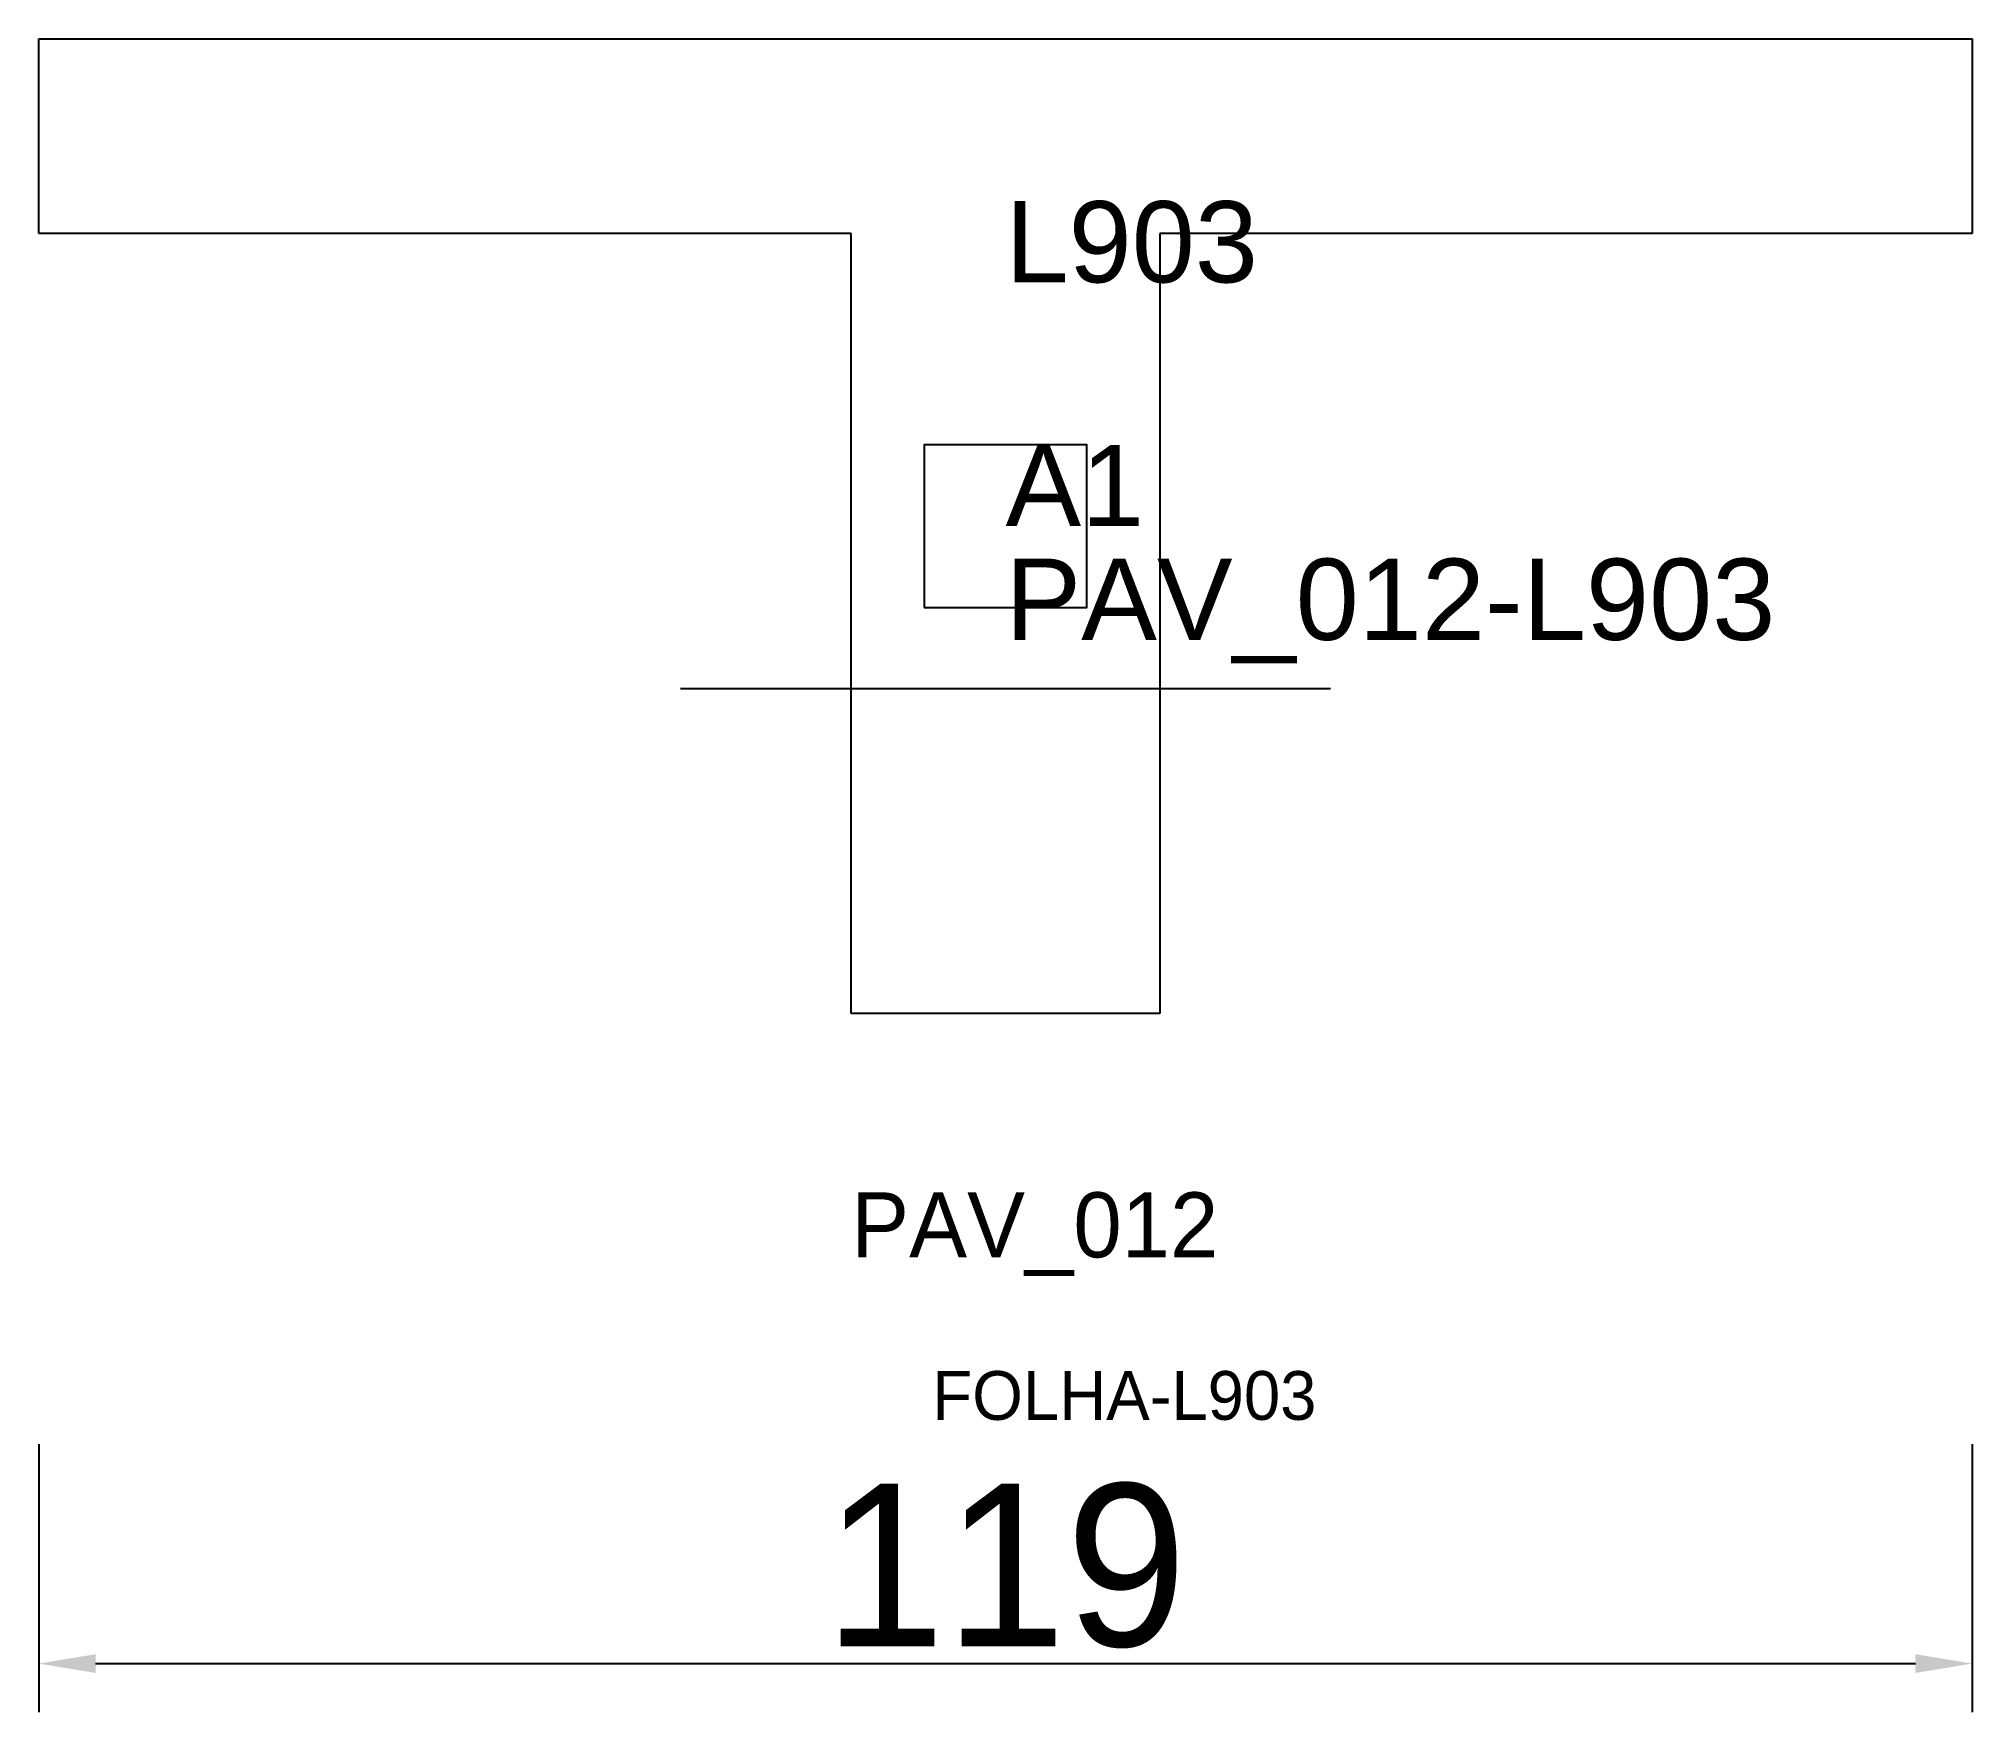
# Model space of a CAD drawing. Header units: metres. Extents: x 222 to 341, y 98 to 202.
import ezdxf

# ---------------------------------------------------------------- set-up
doc = ezdxf.new("R2010")
doc.units = ezdxf.units.M
for name, color, linetype in [('3', 3, 'CONTINUOUS'), ('AUX00', 7, 'CONTINUOUS'), ('COTA', 241, 'CONTINUOUS'), ('FOLHA', 255, 'CONTINUOUS'), ('Hachura', 251, 'CONTINUOUS'), ('NOMENCLATURA', 7, 'CONTINUOUS'), ('Nível', 160, 'CONTINUOUS'), ('Painéis', 200, 'CONTINUOUS'), ('Pilares', 5, 'CONTINUOUS'), ('SARR_2.2x7', 40, 'CONTINUOUS')]:
    doc.layers.add(name, color=color, linetype=linetype)
doc.styles.add('ARIAL', font='Arial.ttf')
doc.styles.add('STR_STANDARD', font='arial.ttf')
doc.dimstyles.new('EZ DXF', dxfattribs={"dimtxt": 10, "dimasz": 3.5, "dimexe": 3, "dimexo": 1.5, "dimgap": 1, "dimtad": 1, "dimdec": 1, "dimdsep": 46, "dimcen": 2.5, "dimazin": 3, "dimtfac": 1, "dimtmove": 0, "dimatfit": 3})

msp = doc.modelspace()

# ---------------------------------------------------------------- hatches: boundary and pattern name
at = {"layer": 'Hachura'}
h = msp.add_hatch(dxfattribs=at)
h.set_pattern_fill('ANSI31', scale=50)
h.paths.add_polyline_path([(272.2, 141.5), (272.2, 189.5), (222.2, 189.5), (222.2, 201.5), (291.2, 201.5), (341.2, 201.5), (341.2, 189.5), (291.2, 189.5), (291.2, 141.5)])
h = msp.add_hatch(dxfattribs=at)
h.set_pattern_fill('ANSI31', scale=50)
h.paths.add_polyline_path([(272.2, 141.5), (272.2, 189.5), (222.2, 189.5), (222.2, 201.5), (291.2, 201.5), (341.2, 201.5), (341.2, 189.5), (291.2, 189.5), (291.2, 141.5)])

# ---------------------------------------------------------------- linework, layer by layer
at = {"layer": 'Painéis', "color": 200}
for p, q in [((222.2, 189.5), (222.2, 201.5)), ((222.2, 201.5), (291.2, 201.5)), ((222.2, 189.5), (222.2, 201.5)), ((222.2, 201.5), (291.2, 201.5)), ((291.2, 201.5), (341.2, 201.5)), ((291.2, 201.5), (341.2, 201.5)), ((341.2, 201.5), (341.2, 189.5)), ((341.2, 201.5), (341.2, 189.5)), ((272.2, 189.5), (222.2, 189.5)), ((272.2, 189.5), (222.2, 189.5)), ((272.2, 141.5), (272.2, 189.5)), ((272.2, 141.5), (272.2, 189.5)), ((341.2, 189.5), (291.2, 189.5)), ((291.2, 189.5), (291.2, 141.5)), ((341.2, 189.5), (291.2, 189.5)), ((291.2, 189.5), (291.2, 141.5)), ((291.2, 141.5), (272.2, 141.5)), ((291.2, 141.5), (272.2, 141.5))]:
    msp.add_line(p, q, dxfattribs=at)
at = {"layer": 'Pilares'}
msp.add_lwpolyline([(276.7, 166.5), (286.7, 166.5), (286.7, 176.5), (276.7, 176.5)], close=True, dxfattribs=at)
msp.add_lwpolyline([(276.7, 166.5), (286.7, 166.5), (286.7, 176.5), (276.7, 176.5)], close=True, dxfattribs=at)
at = {"layer": 'SARR_2.2x7'}
msp.add_line((261.7, 161.5), (301.7, 161.5), dxfattribs=at)
msp.add_line((261.7, 161.5), (301.7, 161.5), dxfattribs=at)

# ---------------------------------------------------------------- texts
at = {"layer": '3', "style": 'STR_STANDARD'}
msp.add_text('A1', height=5, dxfattribs=at).set_placement((281.7, 171.5))
msp.add_text('A1', height=5, dxfattribs=at).set_placement((281.7, 171.5))
at = {"layer": 'AUX00', "style": 'STR_STANDARD'}
msp.add_text('PAV_012-L903', height=5, dxfattribs=at).set_placement((281.7, 164.5))
msp.add_text('PAV_012-L903', height=5, dxfattribs=at).set_placement((281.7, 164.5))
at = {"layer": 'FOLHA'}
msp.add_text('FOLHA-L903', height=3, dxfattribs=at).set_placement((277.2, 116.5))
msp.add_text('FOLHA-L903', height=3, dxfattribs=at).set_placement((277.2, 116.5))
at = {"layer": 'NOMENCLATURA', "insert": (281.7, 191.5), "char_height": 5, "attachment_point": 1, "style": 'ARIAL'}
msp.add_mtext('L903', dxfattribs=at)
msp.add_mtext('L903', dxfattribs=at)
at = {"layer": 'Nível'}
msp.add_text('PAV_012', height=4, dxfattribs=at).set_placement((272.2, 126.5))
msp.add_text('PAV_012', height=4, dxfattribs=at).set_placement((272.2, 126.5))

# ---------------------------------------------------------------- dimensions: what is measured, and where the dimension line sits
at = {"layer": 'COTA'}
msp.add_linear_dim(base=(222.2, 101.5), p1=(222.2, 116.5), p2=(341.2, 116.5), dimstyle='EZ DXF', dxfattribs=at).render()
msp.add_linear_dim(base=(222.2, 101.5), p1=(222.2, 116.5), p2=(341.2, 116.5), dimstyle='EZ DXF', dxfattribs=at).render()

doc.saveas('drawing.dxf')
